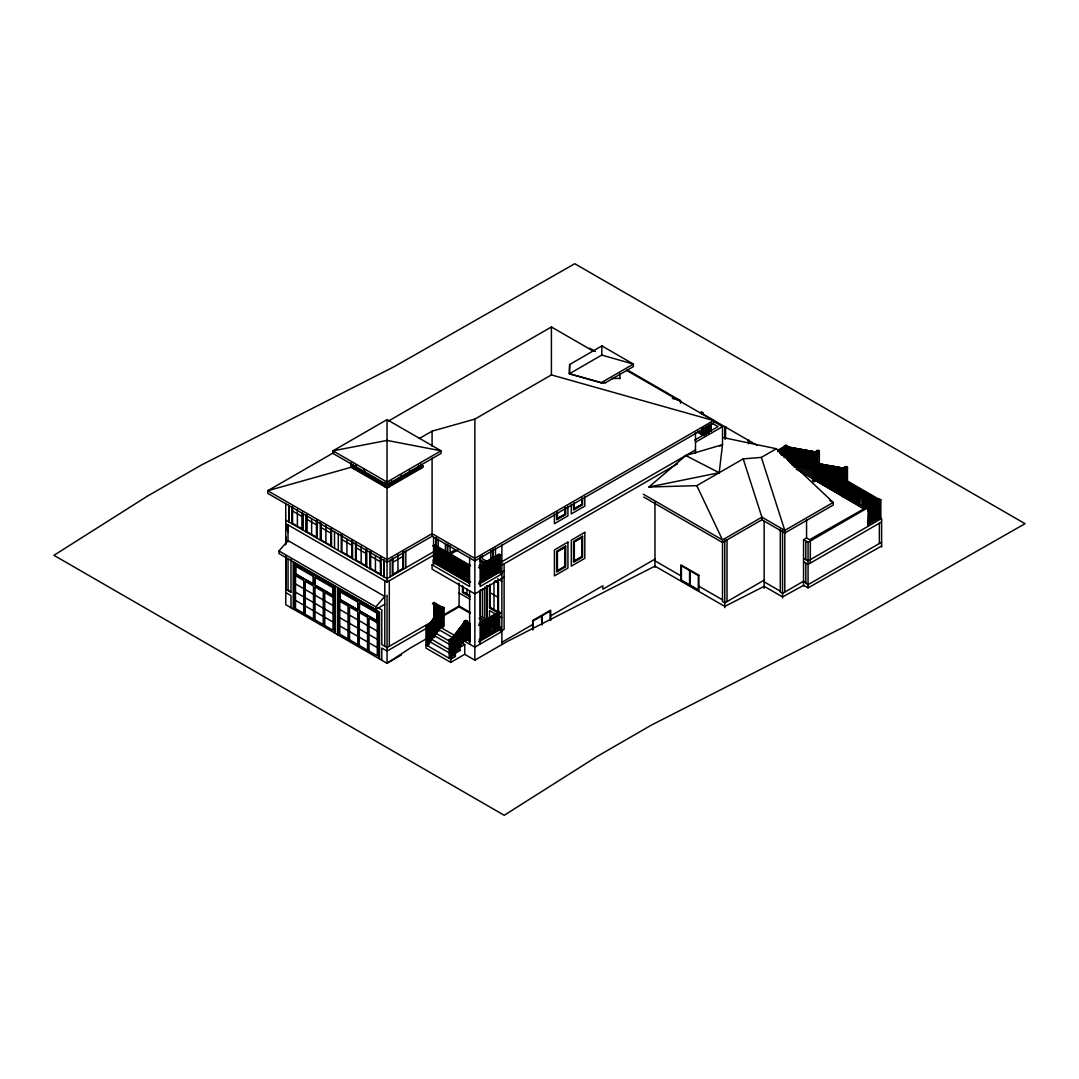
<?xml version="1.0" encoding="UTF-8"?>
<svg xmlns="http://www.w3.org/2000/svg" width="1079" height="1079" viewBox="0 0 1079 1079"><rect width="100%" height="100%" fill="white"/><g stroke="black" fill="none" stroke-linecap="round" stroke-linejoin="round"><path stroke-width="1.5" d="M290.993 559.124L290.993 592.142L285.733 589.107L285.733 555.51M285.733 543.749L285.746 523.598L387.051 582.08L433.583 555.226M387.024 419.61L332.993 450.833L332.993 453.436L387.024 484.633L441.068 453.409L441.068 450.806L387.024 419.61L387.037 488.086L423.062 467.274L423.062 465.737L387.037 486.548L351.12 465.818M654.966 567.311L654.966 502.221M605.737 382.573L601.3 382.64L569.402 373.766L569.55 364.581L601.88 345.9L633.4 364.095L633.4 366.59L605.44 382.748L601.07 382.775L569.402 373.766L569.779 364.446M569.402 373.766L601.731 355.085L601.88 345.9M719.666 446.288L722.512 444.656L685.785 455.54L648.924 487.007L719.18 472.737L722.512 444.521L722.512 426.623L713.502 421.43M427.608 626.386L441.244 608.367L442.552 609.122L427.419 629.138M428.579 625.753L441.244 608.367M427.419 629.785L442.552 609.77M428.579 640.454L441.244 623.716L442.552 624.471L427.419 644.487M429.563 639.82L435.403 632.092M437.346 629.516L441.244 623.716M427.419 645.134L442.552 625.119M450.82 639.793L464.442 621.76L465.764 622.516L450.631 642.531M452.465 640.993L452.465 654.818L453.018 639.119L451.899 639.119L456.66 632.712M458.602 630.136L464.442 622.408L465.764 623.176L450.631 643.178M452.762 652.566L464.442 637.109L465.764 637.864L450.631 657.88M453.733 651.918L457.631 646.78M459.573 644.203L463.471 639.051M450.631 658.527L465.764 638.512L464.442 637.756M375.789 609.473L278.989 553.581L278.989 550.978L287.985 540.579L384.798 596.471L375.789 606.87L375.789 609.473L384.798 604.267M334.652 452.114L267.727 490.743L267.727 493.346L387.051 562.24L432.086 536.25L474.854 560.945L713.502 423.157L713.502 420.554L626.67 370.421M388.467 421.039L551.409 326.964L593.383 351.201M419.286 438.546L432.086 431.155L474.854 419.111L551.409 374.912L713.502 420.554L474.854 558.342L432.086 533.646L387.051 559.637L267.727 490.743L351.579 467.14M392.297 482.475L399.81 478.145M401.307 477.282L408.806 472.939M410.317 472.076L417.816 467.733M392.109 482.812L399.985 478.253M408.995 473.047L401.118 477.606L401.118 474.571M410.128 472.4L418.005 467.841M423.062 466.155L387.037 486.966L350.904 466.303M601.07 382.775L633.4 364.095L601.731 355.085M393.066 562.146L402.818 556.508M469.284 567.041L433.205 545.556L434.513 544.801L470.592 565.625M433.205 546.203L434.513 544.801M436.402 547.619L437.521 547.619L436.402 547.619L436.955 563.535L437.521 549.171M393.066 574.284L402.818 568.646L402.818 553.487M433.583 551.76L387.051 578.614L285.746 520.132M438.276 548.698L438.829 548.375M441.271 549.777L440.151 549.777L440.704 565.706L441.271 549.777L440.704 565.706M443.901 551.949L445.02 551.949L443.901 551.949L444.467 567.878L445.02 553.514M438.276 557.371L445.398 553.244M446.908 554.593L446.342 568.957L446.342 552.704M435.835 560.945L433.205 562.456L469.284 583.294M436.402 560.621L455.244 549.737M434.513 562.132L435.646 562.132L435.646 546.527L434.513 546.527L434.513 562.132L435.646 562.132M448.783 554.12L447.65 554.12L448.217 570.036L448.783 554.12L448.217 570.036M504.122 576.968L474.854 593.868L432.086 569.172L432.086 564.843L448.716 555.24M457.806 549.98L450.091 554.444L450.091 545.691M436.402 563.211L437.521 563.211M451.4 556.278L452.533 556.278L451.4 556.278L451.966 572.207L452.533 557.843M700.001 412.758L701.498 411.895L702.995 412.758L701.498 413.621M438.276 539.23L438.276 564.304L439.396 564.304L439.396 550.263M700.77 412.852L701.593 412.38L702.901 413.783L701.593 412.38M438.276 564.304L439.396 564.304M702.901 413.136L702.092 414.255M440.151 565.383L441.271 565.383M454.407 558.922L453.841 573.286L453.841 557.047M442.026 566.462L443.145 566.462L443.145 550.87L442.026 550.87L442.026 566.462L443.145 566.462M456.282 558.45L455.163 558.45L455.716 574.365L456.282 558.45L455.716 574.365M443.901 567.554L445.02 567.554M458.157 559.529L457.037 559.529L457.59 575.458L458.157 561.093M458.912 560.621L460.032 560.621L458.912 560.621L459.479 576.537L460.032 562.172M445.775 568.633L446.908 568.633M447.65 569.712L448.783 569.712M461.906 563.251L461.353 577.616L461.353 561.377M449.525 570.791L450.658 570.791L450.658 555.199L449.525 555.199L449.525 570.791L450.658 570.791M463.781 562.779L462.662 562.779L463.228 578.708L463.781 562.779L463.228 578.708M464.536 563.858L465.669 563.858L464.536 563.858L465.103 579.787L465.669 565.423M451.4 571.883L452.533 571.883M466.411 564.951L467.544 564.951L466.411 564.951L466.978 580.866L467.544 566.502M453.274 572.962L454.407 572.962M455.163 574.041L456.282 574.041M468.286 581.635L469.419 581.635L468.286 581.635L468.286 566.03L469.419 566.03M701.701 428.323L701.701 433.003L702.834 433.003L702.834 428.323M701.701 433.003L702.834 433.003M457.037 575.134L458.157 575.134M703.575 427.85L703.575 434.082L704.708 434.082L704.708 427.85M703.575 434.082L704.708 434.082M458.912 576.213L460.032 576.213M694.701 440.084L718.007 426.623L712.599 423.507M479.116 565.639L499.28 553.986M481.989 564.614L486.319 562.119M489.192 560.46L499.28 554.633M460.787 577.292L461.906 577.292M482.731 564.627L482.731 580.866L482.178 566.502M484.053 563.858L485.172 563.858L484.606 579.787L484.053 565.423M490.244 560.284L490.81 560.621M495.301 557.371L495.868 573.286L495.301 557.371L496.434 557.371L495.868 573.286M497.743 555.955L497.743 572.207L497.176 557.843M478.982 567.217L500.602 554.741M695.496 442.228L722.512 426.623M485.172 563.858L484.606 579.787M488.369 562.024L488.369 577.616M492.685 559.529L491.552 559.529L492.685 559.529L492.118 575.458L491.552 561.093M500.184 555.199L499.064 555.199L500.184 555.199L499.617 571.128L499.064 556.764M478.982 567.878L500.602 555.388M462.662 578.384L463.781 578.384M725.924 426.893L724.845 427.513L724.845 439.072M464.536 579.463L465.669 579.463M466.411 580.542L467.544 580.542M695.496 449.93L501.87 561.714L495.49 558.032M677.423 463.835L501.87 565.18L495.49 561.498M434.985 617.228L435.552 604.429M479.116 581.878L499.28 570.238M437.993 621.437L436.86 621.437L437.993 621.437L437.993 605.845L436.86 605.845L436.86 615.192M482.178 580.542L483.298 580.542M484.053 579.463L485.172 579.463M485.928 578.384L487.047 578.384L487.047 562.779L485.928 562.779L485.928 578.384L487.047 578.384M487.802 577.292L488.922 577.292M489.677 562.172L489.677 576.213L490.81 576.213L490.81 550.452M491.552 575.134L492.685 575.134M493.427 574.041L494.56 574.041L494.56 558.45L493.427 558.45L493.427 574.041L494.56 574.041M495.301 572.962L496.434 572.962M499.064 570.791L500.184 570.791M482.03 580.853L484.93 579.18M489.273 576.658L493.629 574.149M496.529 572.477L499.429 570.791M481.423 581.635L480.303 581.635L481.423 581.635L481.423 566.03L480.303 566.03M489.677 576.213L490.81 576.213M478.982 583.469L500.602 570.993M478.982 584.117L500.75 571.56M504.122 570.912L501.87 572.207L493.238 567.217M439.612 606.344L442.498 608.003L441.176 608.111L432.531 603.121M439.949 626.4L441.068 626.4L441.082 607.733L442.592 608.596L444.089 607.733L444.089 626.359L442.592 627.236L439.949 626.4L439.868 606.924L438.735 606.924L438.735 611.604M440.515 611.132L440.515 626.724M438.627 612.966L438.627 629.03L439.301 606.6M437.319 615.772L436.199 615.772L437.319 615.772L436.752 631.552L436.118 606.317M435.444 618.254L434.311 618.254L435.444 618.254L434.877 634.155L434.311 619.818M433.569 620.735L432.436 620.735L433.569 620.735L433.003 636.583L432.436 623.837M431.465 621.949L387.051 647.602L381.804 644.568L381.804 609.905L377.475 607.41M444.561 614.396L459.101 606.007L470.107 612.359M449.565 649.841L430.561 638.674L431.128 622.893L431.694 638.674L431.128 622.893M443.456 615.893L459.101 606.87L470.498 613.452M881.61 545.987L808.063 587.907L803.558 585.317L782.545 596.93L764.161 586.315L724.764 606.411L654.966 566.124L506.793 641.722L474.854 660.159L464.725 654.319L450.725 662.398L425.962 648.101L425.962 626.211L427.459 625.348L428.956 626.211L428.956 644.851L427.459 645.714L427.459 627.088L428.956 626.211M431.694 623.217L430.561 623.217M747.734 440.731L748.813 440.111L748.813 443.415M429.82 625.726L428.687 625.726L429.82 625.726L429.82 641.101L428.687 641.101L429.82 641.101M426.272 628.423L387.051 651.069L381.804 648.034L381.804 660.159M438.074 614.828L438.074 628.706L439.193 628.706M436.455 632.281L439.962 630.271L464.725 644.568L464.725 654.319M434.311 633.832L435.444 633.832M431.654 635.706L409.993 648.223L387.051 663.302L285.746 604.699L285.746 556.332M401.455 654.872L387.051 663.194L387.051 595.163M430.561 638.674L431.694 638.674M449.862 644.622L435.296 636.205L430.629 638.903L430.629 642.153L449.565 653.092M648.924 487.007L696.805 485.658L743.188 458.885L761.356 457.402L776.354 448.743L833.204 502.45L833.204 505.053L784.797 532.999L761.909 519.781L722.512 542.521L643.704 497.028M464.348 638.242L464.348 621.167L465.845 620.304L467.355 621.167L467.355 639.793L465.845 640.67L463.147 639.807L463.714 623.878L464.28 639.807L463.147 639.807M428.511 643.367L430.629 642.153M464.348 621.167L465.845 622.03L467.355 621.167M470.039 625.456L465.912 622.435L467.234 621.666L469.972 623.257M465.912 623.082L467.234 621.666M464.28 624.202L463.147 624.202M462.405 626.683L461.272 626.683L462.405 626.683L461.839 642.423L461.272 628.234M468.165 623.945L468.165 639.55M460.531 629.165L459.398 629.165L460.531 629.165L459.964 644.959L459.398 632.254M458.656 631.66L457.523 631.66L458.656 631.66L458.089 647.562L457.523 633.211M470.039 640.629L470.039 624.377M455.648 634.128L456.768 634.128L456.215 649.976L455.648 634.128L456.768 634.128M784.231 457.644L784.42 445.91L785.93 445.034L787.427 445.91L787.427 459.883M449.228 658.284L449.228 639.645L450.725 638.781L452.222 639.645L452.222 658.284M454.34 636.947L454.34 652.39L453.773 636.623L454.893 636.623M777.851 450.24L784.514 446.396L785.836 447.151L777.824 451.777M451.899 639.119L453.018 639.119M479.116 623.257L499.28 611.618M777.851 450.901L784.514 447.043L785.836 447.798L779.159 451.656M480.546 623.082L483.432 621.41M486.319 619.751L499.28 612.265M783.678 455.77L784.231 447.637L784.797 457.321M784.42 445.91L785.93 446.773L787.427 445.91M449.228 639.645L450.725 640.521L452.222 639.645M485.928 620.412L487.047 620.412L485.928 620.412L486.494 636.327L487.236 585.641M493.427 616.082L494.56 616.082L493.993 631.997L493.427 616.082L494.56 616.082M780.481 450.456L781.048 454.812M784.797 447.96L783.678 447.96M478.982 624.849L500.602 612.373M480.856 623.986L481.423 639.254L480.303 639.254M483.298 622.57L482.731 638.498L482.731 622.246M484.606 621.814L484.606 637.419M488.369 619.656L488.369 635.248L487.802 619.319M490.244 634.169L490.81 618.24L490.244 634.169L489.677 618.24M492.118 617.485L492.118 633.076M495.868 615.313L495.868 630.918L495.301 614.99M497.743 629.826L498.309 613.911L497.743 629.826L497.176 613.911M499.617 613.155L499.617 628.747M478.982 625.496L500.602 613.02M788.628 447.394L787.495 447.394L788.628 447.394L788.628 461.434M789.369 461.583L789.936 447.38L790.502 463.12L813.215 467.126M790.502 447.704L789.369 447.704M791.244 448.028L792.377 448.028L792.377 463.484L791.244 463.484L791.244 448.028L792.377 448.028M793.119 448.351L794.252 448.351L793.685 464.253L793.119 448.351L794.252 448.351M795.007 464.172L795.56 448.338L796.127 464.172L795.56 448.338M470.026 641.708L465.912 638.674L467.234 637.918L469.972 639.51M461.272 642.099L462.405 642.099M465.912 639.321L467.234 637.918M796.127 448.662L795.007 448.662M467.598 639.213L468.731 639.213M796.882 448.972L798.001 448.972L797.435 464.752L796.882 448.972L798.001 448.972M459.398 644.635L460.531 644.635M798.757 449.309L799.876 449.309L799.31 465.009L798.757 449.309L799.876 449.309M457.523 647.238L458.656 647.238M800.631 449.66L801.751 449.66L801.198 465.332L800.631 449.66L801.751 449.66M452.775 643.057L460.059 647.252L464.725 644.568M802.506 449.943L803.626 449.943L803.073 466.007L802.506 449.943L803.626 449.943M804.381 450.24L805.5 450.24L804.947 465.993L804.381 450.24L805.5 450.24M452.479 651.514L455.392 653.2L460.059 650.502L460.059 647.252M479.116 639.51L500.723 627.034M806.256 450.604L807.389 450.604L806.822 466.371L806.256 450.604L807.389 450.604M482.178 622.57L482.178 638.175L483.298 638.175M484.053 637.096L485.172 637.096M485.928 636.003L487.047 636.003M487.802 634.924L488.922 634.924M489.677 633.845L490.81 633.845M491.552 632.753L492.685 632.753M493.427 631.674L494.56 631.674M495.301 630.595L496.434 630.595M499.064 628.423L500.184 628.423M492.078 632.672L496.407 630.176M478.982 641.101L500.602 628.625M808.131 466.452L808.697 450.685L809.263 466.452L808.697 450.685M478.982 641.749L500.602 629.273M809.263 451.009L808.131 451.009M810.005 451.292L811.138 451.292L810.572 466.991L810.005 451.292L811.138 451.292M455.392 653.2L455.392 656.45L450.725 659.148L425.962 644.851M811.88 467.22L813.013 467.22L811.88 467.22L812.447 451.346L813.013 462.554M813.013 451.669L811.88 451.669M813.768 451.831L814.888 451.831L813.768 451.831L813.768 462.675M793.119 463.93L794.252 463.93M816.884 466.101L816.317 480.465L816.317 450.995L817.815 450.132L819.325 450.995L819.325 464.968M826.676 481.436L815.468 479.548L816.196 451.858L816.763 463.107M816.763 452.182L815.643 452.182M816.317 450.995L817.815 451.858L819.325 450.995M796.882 464.429L798.001 464.429M794.36 467.032L796.612 465.723L813.687 475.583M798.757 464.685L799.876 464.685M800.631 465.009L801.751 465.009M798.865 467.787L801.117 466.492L812.5 473.061M802.506 465.683L803.626 465.683M815.562 480.789L814.065 481.652L812.568 480.789L812.568 462.149L814.065 461.286L815.562 462.149L813.687 463.781L879.264 501.748L867.624 508.465M806.256 466.047L807.389 466.047M501.87 642.315L532.675 624.525M803.369 468.542L805.622 467.247L812.73 471.348M550.695 615.866L602.851 585.749L602.851 589.215L654.966 559.124M810.005 466.667L811.138 466.667M807.874 469.298L810.127 468.003L812.973 469.648M818.071 463.633L818.071 479.696M820.512 464.267L819.393 464.267L820.512 464.267L820.512 467.369M817.518 465.494L818.192 481.544L818.759 465.615L817.626 465.615M822.387 464.59L821.267 464.59L822.387 464.59L822.387 480.168M819.5 466.708L820.633 466.708L819.5 466.708L820.067 482.623L820.633 468.259M823.142 464.901L824.275 464.901L823.816 484.795L823.142 464.901L824.275 464.901M825.017 480.681L826.15 480.681L825.017 480.681L825.583 464.901L826.15 469.864M821.389 467.787L822.508 467.787L821.389 467.787L821.942 483.716L822.508 469.352M826.15 465.224L825.017 465.224M826.892 470.174L827.458 465.238L828.025 471.712M828.025 465.562L826.892 465.562M828.766 470.511L829.333 465.588L829.454 488.045L829.454 471.793M823.264 468.866L823.816 468.542M828.766 465.912L829.899 465.912M830.641 466.195L831.774 466.195L831.208 482.259L830.641 466.195L831.774 466.195M826.258 469.958L825.138 469.958L825.705 485.874L825.705 469.621M832.529 481.908L833.649 481.908L832.529 481.908L833.082 466.168L833.204 490.203L832.637 474.288L833.77 474.288M833.649 466.492L832.529 466.492M827.013 471.037L828.132 471.037L827.013 471.037L827.58 486.953L828.132 472.602M834.404 474.571L834.957 466.519L835.079 491.296L834.512 475.367L835.645 475.367L834.512 475.367M835.524 466.843L834.404 466.843M814.159 479.642L815.468 478.887M836.279 482.704L836.845 466.937L836.845 483.028M837.398 467.261L836.279 467.261M816.196 479.562L816.763 465.197M816.317 464.213L815.751 480.142L816.884 480.142M838.154 467.544L839.273 467.544L838.72 483.244L838.154 467.544L839.273 467.544M840.028 467.922L841.148 467.922L840.703 494.546L840.028 467.922L841.148 467.922M817.626 481.221L818.759 481.221M819.393 479.737L820.512 479.737M831.896 473.209L830.763 473.209L831.329 489.124L831.329 472.872M841.903 478.914L841.903 468.07L843.036 468.07L843.036 483.567L841.903 483.567L843.036 483.567M844.641 485.982L844.466 467.247L845.963 466.384L847.46 467.247L847.46 481.221M819.5 482.3L820.633 482.3M843.778 468.434L844.911 468.434L844.183 496.542L843.778 468.434L844.911 468.434M844.466 467.247L845.963 468.111L847.46 467.247M821.389 483.379L822.508 483.379M823.264 484.471L824.383 484.471M830.641 481.935L831.774 481.935M825.138 485.55L826.258 485.55M839.395 477.538L838.275 477.538L838.828 493.454L838.828 477.215M827.013 486.629L828.132 486.629M841.269 478.617L840.15 478.617M842.025 479.696L843.144 479.696L842.025 479.696L842.578 495.625L843.144 481.261M828.888 487.721L830.007 487.721M842.578 479.804L843.899 479.696M838.154 482.92L839.273 482.92M830.763 488.8L831.896 488.8M840.028 483.459L841.148 483.459L840.595 467.598M832.637 489.879L833.77 489.879M844.911 484.026L843.778 484.026L845.869 484.673L829.872 481.976M847.366 482.785L848.499 482.785L847.366 482.785L847.932 498.714L848.499 484.35M834.512 490.972L835.645 490.972M850.373 485.429L849.807 499.793L849.807 483.54M836.953 476.122L836.387 492.051L837.52 492.051L837.52 478.01M836.387 492.051L837.52 492.051M838.275 493.13L839.395 493.13M852.248 484.957L851.115 484.957L851.682 500.872L852.248 484.957L851.682 500.872M846.341 489.879L842.955 491.835L835.011 490.5M840.15 494.222L841.269 494.222M854.878 487.128L855.998 487.128L854.878 487.128L855.431 503.043L855.998 488.679M842.025 495.301L843.144 495.301M843.616 496.219L844.736 496.219M857.872 489.758L857.306 504.122L857.306 487.883M845.491 497.298L846.624 497.298L846.624 481.706L845.491 481.706L845.491 497.298L846.624 497.298M859.747 489.286L858.628 489.286L859.194 505.215L859.747 489.286L859.194 505.215M847.366 498.39L848.499 498.39M861.069 490.702L861.069 506.294M862.377 491.458L863.497 491.458L862.377 491.458L862.944 507.373L863.497 493.009M849.24 499.469L850.373 499.469M851.115 500.548L852.248 500.548M865.385 492.537L864.252 492.537L864.818 508.465L865.385 492.537L864.818 508.465M852.99 501.641L854.123 501.641L854.123 486.036L852.99 486.036L852.99 501.641L854.123 501.641M854.878 502.72L855.998 502.72M869.876 495.787L871.009 495.787L869.876 495.787L870.443 511.716L871.009 497.352M856.753 503.799L857.872 503.799M858.628 504.891L859.747 504.891M872.884 496.866L871.765 496.866L872.318 512.795L872.318 496.542L872.884 504.675M860.502 505.97L861.622 505.97M803.558 585.722L803.558 539.716L806.566 537.976L809.56 539.716L879.264 500.116L841.013 478.037M875.514 499.037L876.634 499.037L875.514 499.037L876.067 514.966L876.634 502.153M862.377 507.049L863.497 507.049M877.861 499.847L879.358 498.984L880.855 499.847L880.855 518.486L879.358 519.35L877.861 518.486L877.861 499.847L879.358 500.71L880.855 499.847M869.229 506.024L866.316 507.049L867.624 507.804M872.129 504.338L876.499 501.829M868.851 507.319L867.718 507.319L868.851 507.319L868.285 523.248M875.231 502.989L876.35 502.989L875.797 518.918L875.231 502.989L876.35 502.989M808.063 587.853L808.063 542.305L879.264 501.101L813.687 463.134M870.16 506.564L870.16 522.169L869.607 506.24M877.672 502.234L877.672 517.826L877.106 501.91M869.134 510.3L868.002 510.3L869.134 510.3L869.134 494.708L868.002 494.708L868.002 507.184M869.876 511.379L871.009 511.379M874.759 513.55L873.639 513.55L874.759 513.55L874.759 497.958L873.639 497.958L873.639 502.639M875.514 514.629L876.634 514.629M764.161 580.138L724.764 602.891L722.512 601.583L722.512 539.932L696.805 485.658M877.389 501.681L877.955 515.398M867.772 522.465L877.955 516.585M869.607 521.831L870.726 521.831M871.481 505.161L871.481 520.752L872.601 520.752L872.601 505.161M873.356 504.068L873.356 519.673L874.476 519.673L874.476 504.068M875.231 518.594L876.35 518.594M877.106 517.502L879.264 517.987L868.042 510.758M872.129 520.591L876.499 518.068M871.481 520.752L872.601 520.752M873.356 519.673L874.476 519.673M867.624 524.057L879.264 517.34M867.624 524.704L879.264 517.987M881.61 521.953L808.063 564.411L803.558 561.808M881.61 542.224L808.063 584.683L805.811 583.388L805.811 563.103M611.86 378.5L619.899 378.378M787.616 446.814L817.72 452.425L787.333 447.96L817.72 453.072L816.412 451.669M815.764 463.066L845.869 468.677L815.468 463.552M817.356 463.983L845.869 469.325L818.678 464.739M790.813 462.702L813.215 466.479M792.134 464.118L812.932 467.612M792.62 464.523L813.161 467.976M813.134 468.515L792.121 464.968L813.445 477.282M816.129 469.014L819.136 469.527M815.764 478.415L818.961 478.955M822.158 479.494L825.354 480.034M828.551 480.573L845.869 484.026L829.333 481.585L829.333 466.236M815.468 478.901L826.676 480.789M815.764 479.063L820.553 479.872M828.551 481.221L833.352 482.03M836.549 482.569L844.56 483.271M823.641 481.328L826.635 481.827M829.643 482.34L832.637 482.839L829.333 480.937M837.142 483.608L844.641 484.862M819.096 481.099L825.422 482.165M828.578 482.691L845.963 485.617M837.142 490.311L841.647 491.08M722.755 437.494L776.354 448.743M672.352 398.421L680.485 400.633L680.485 403.222M685.785 455.54L719.18 472.737M817.909 450.617L819.231 452.02L817.909 451.265M815.009 462.365L879.264 499.469M816.452 463.849L838.113 476.365M818.759 465.615L818.192 481.544M812.568 462.149L814.065 463.026L814.065 481.652M843.616 480.627L844.736 480.627L844.183 496.542M878.225 501.91L877.672 517.826M817.72 467.773L816.412 467.666M816.196 467.45L817.72 468.421M822.117 471.253L826.325 473.681M829.131 475.299L844.56 484.201M817.626 470.39L817.815 451.858M816.048 469.581L818.894 471.226M821.739 472.872L826.001 475.326M828.847 476.972L841.647 484.363M781.048 450.132L780.481 453.571M815.818 471.294L818.664 472.926M821.497 474.571L825.772 477.039M828.605 478.671L832.88 481.14M815.576 472.993L818.421 474.639M821.267 476.271L825.529 478.739M870.726 506.24L870.16 522.169M821.025 477.984L825.3 480.438M823.709 480.101L823.709 464.577M866.599 506.779L868.096 507.643M589.673 348.207L595.446 351.525M627.155 369.841L680.485 400.633M702.308 413.702L757.148 445.357M814.605 478.388L872.196 511.635M875.015 513.267L877.847 514.899M814.605 479.036L822.98 483.864M828.551 487.088L839.718 493.535M850.967 500.036L843.899 495.301L842.578 496.704M855.215 502.477L858.048 504.122M867.948 509.827L872.196 512.282M875.015 513.914L877.847 515.546M796.14 469.136L813.202 478.995M815.94 480.573L818.867 482.259M821.78 483.945L837.83 493.211M842.213 495.733L864.104 508.371M865.223 509.126L813.296 479.143L863.807 508.964M868.042 511.406L877.955 517.124M829.832 500.494L833.204 502.45L784.797 530.396L761.909 517.178L743.188 458.885M702.308 430.534L706.664 433.057M700.231 431.074L705.882 434.338M697.506 431.007L704.574 435.093M697.506 431.667L704.574 435.741M697.843 432.315L703.535 435.606M803.558 539.716L808.063 542.305M803.558 558.342L808.063 560.945L881.61 518.486L881.61 547.08M805.811 582.525L803.558 581.217L782.545 593.356L780.292 592.047L780.292 529.142M643.367 494.236L722.512 539.932L761.909 517.178L761.909 519.781M764.161 581.864L780.292 591.184M654.966 560.851L680.862 575.808M698.868 586.207L722.512 599.857M365.322 472.953L372.835 477.296M374.332 478.159L381.831 482.488M365.134 473.061L373.024 477.619M374.143 478.267L382.02 482.812M387.037 488.086L351.012 467.288L351.012 462.716M490.81 563.643L482.367 558.774L482.367 555.483M492.685 566.893L480.479 559.853L480.479 556.616M479.764 561.174L501.87 573.934L480.115 586.504L480.115 557.263M497.594 578.83L501.87 581.298M435.956 546.284L447.502 552.947M450.388 554.619L460.49 560.446M463.377 562.119L467.706 564.614M495.301 580.758L497.932 582.282L497.932 612.171L490.055 607.625L490.055 584.373M495.248 580.947L497.743 582.39L497.743 611.847L490.244 607.517L490.244 584.602M433.205 545.556L469.284 566.394M490.244 592.789L497.743 597.119M432.989 560.163L470.592 581.878M435.956 562.537L447.502 569.199M451.831 571.695L460.49 576.699M463.377 578.357L467.706 580.866M433.124 561.754L469.284 582.633M432.086 564.843L469.608 586.504L469.608 557.263M469.473 595.527L463.228 591.926L463.228 587.003M469.608 595.824L463.039 592.034L463.039 587.043M470.188 596.808L462.473 592.358L462.473 585.789M459.101 593.005L470.107 599.358M501.87 617.701L489.488 610.552L489.488 623.554M496.434 614.99L495.868 630.918M488.922 619.319L488.369 635.248M479.791 617.957L485.294 621.126M479.063 618.388L483.338 620.857M486.184 622.516L501.87 631.566L474.854 647.157L433.529 623.298M292.503 511.028L302.255 516.652M306.76 519.255L316.511 524.893M321.016 527.483L330.767 533.12M342.03 539.621L351.781 545.259M356.286 547.849L366.037 553.487M370.353 555.982L380.307 561.714M481.423 623.662L480.856 639.577M444.089 607.733L442.592 606.87L440.623 608.003L440.623 623.608M433.852 602.365L442.498 607.356M433.852 603.013L436.725 604.672M437.993 605.845L437.427 621.76M465.912 622.435L470.039 624.808M432.531 603.768L441.176 608.758M432.531 619.373L441.176 624.363M465.912 638.674L470.026 641.047M432.531 620.02L441.176 625.011M425.962 626.211L427.459 627.088M449.862 641.371L435.296 632.955L435.296 636.205M457.145 648.83L460.059 650.502M434.702 636.988L432.086 635.464L432.086 625.065M454.893 652.067L453.773 652.067L453.773 638.161M278.989 550.978L375.789 606.87M452.479 654.764L455.392 656.45M295.498 566.138L313.503 576.537L313.503 584.332L295.498 573.934M333.02 587.799L315.014 577.4L315.014 585.209L333.02 595.608M339.777 591.71L357.783 602.095L357.783 609.905L339.777 599.506M377.299 613.371L359.28 602.972L359.28 610.768L377.299 621.167M357.594 609.581L339.966 599.398L339.966 592.034M295.498 575.673L303.752 580.435L303.752 613.371M333.02 597.334L324.766 592.573L324.766 625.496M339.777 601.232L348.031 606.007L348.031 638.93M377.299 622.893L369.045 618.132L369.045 651.069M295.498 583.901L303.752 588.675M305.249 589.539L313.503 594.3M315.014 595.176L323.268 599.937M324.766 600.801L333.02 605.562M339.777 609.473L348.031 614.234M349.529 615.097L357.783 619.872M359.28 620.735L367.534 625.496M369.045 626.359L377.299 631.134M295.498 592.142L303.752 596.903M305.249 597.766L313.503 602.541M315.014 603.404L323.268 608.165M324.766 609.042L333.02 613.803M339.777 617.701L348.031 622.462M349.529 623.338L357.783 628.099M359.28 628.963L367.534 633.737M369.045 634.6L377.299 639.361M285.733 589.107L290.993 592.142M285.746 592.573L290.993 595.608L290.993 607.733M295.498 600.369L303.752 605.13M305.249 606.007L313.503 610.768M315.014 611.631L323.268 616.406M324.766 617.269L333.02 622.03M339.777 625.928L348.031 630.702M349.529 631.566L357.783 636.327M359.28 637.203L367.534 641.965M369.045 642.828L377.299 647.602M761.356 457.402L784.797 530.396L784.797 592.047M619.899 373.334L619.899 378.729M584.805 496.596L584.805 506.118L571.304 513.914L571.29 504.392M582.552 498.579L582.552 504.81L573.542 510.016L573.542 503.785M581.986 498.134L581.986 504.486L574.109 509.045L574.109 502.693M581.797 498.215L581.797 504.379L574.298 508.722L574.298 504.095M567.918 506.348L567.918 515.87L554.417 523.679L554.404 514.143M565.666 508.33L565.666 514.575L556.656 519.781L556.656 513.537M565.315 507.804L565.315 514.373L557.007 519.161L557.007 512.592M565.099 507.899L565.099 514.251L557.223 518.797L557.223 512.444M564.91 507.98L564.924 514.143L557.411 518.473L557.411 512.309M550.695 620.479L550.681 610.134L532.675 620.533L532.675 629.853M550.128 619.157L550.128 611.105L541.968 615.812L541.968 625.011L541.402 616.149L533.242 620.857L533.242 629.556M420.81 463.943L420.823 468.569M418.571 465.197L418.571 468.178L391.556 483.783L391.542 480.816M409.561 470.404L409.561 473.371M405.812 551.059L405.825 567.77M403.559 551.207L403.573 569.078M403.006 552.286L403.006 568.754L392.877 574.608L392.877 558.14M397.935 554.781L397.949 571.465M392.311 557.708L392.311 575.579M390.058 560.163L390.058 576.874M389.303 482.165L389.303 486.777M384.839 482.205L384.839 486.818M381.049 557.277L381.062 575.147M380.307 557.169L380.496 574.176L370.367 568.323L370.353 551.342M375.425 555.874L375.425 571.034M370.542 551.531L370.556 568.215M369.8 552.408L369.8 568.646M366.793 549.049L366.793 566.92M366.226 549.481L366.24 565.935L356.11 560.095L356.097 543.627M366.037 548.941L366.051 565.612M364.581 470.417L364.581 473.398M364.014 469.378L364.014 472.413L356.137 467.868L356.137 464.833M363.825 469.203L363.825 472.089L356.326 467.76L356.326 464.874M361.168 546.122L361.168 562.793M356.286 543.303L356.286 559.988M355.571 465.224L355.571 468.192M355.531 542.548L355.544 560.419M353.319 463.997L353.319 468.623M352.536 540.808L352.536 558.679M351.97 541.24L351.983 557.708L341.841 551.855L342.03 535.076M351.781 540.7L351.794 557.384M346.912 539.406L346.912 554.566M341.274 534.307L341.288 552.178M338.28 533.714L338.28 550.452M334.517 531.556L334.53 548.28M331.523 528.683L331.523 546.554M330.956 529.115L330.97 545.569L320.827 539.729L320.827 523.261M330.767 528.575L330.781 545.246M325.898 525.756L325.898 542.44M321.016 524.461L321.016 539.621M320.261 522.182L320.274 540.053M317.266 520.442L317.266 538.313M316.7 520.887L316.7 537.342L306.571 531.488L306.571 515.034M316.511 520.334L316.511 537.018M311.629 519.039L311.642 534.199M306.76 514.71L306.76 531.381M306.004 515.573L306.004 531.826M303.01 513.847L303.01 530.086M302.444 512.646L302.444 529.115L292.315 523.261L292.315 507.009M302.255 512.107L302.255 528.791M297.372 509.288L297.386 525.972M292.503 506.51L292.503 523.153M291.748 506.901L291.748 523.585M288.012 541.955L287.985 524.893L287.985 531.907M288.039 558.517L288.08 590.456M879.358 500.71L879.358 519.35M879.358 523.248L879.358 543.519M876.067 499.361L876.067 514.966M875.797 502.666L875.797 518.918M874.192 497.635L874.192 513.874M873.909 503.745L873.909 519.997M872.034 504.837L872.034 521.076M870.443 496.111L870.443 511.716M868.568 494.384L868.568 510.623M868.285 506.995L868.096 526.282M867.26 507.656L867.26 493.616L866.127 493.616L866.127 507.656M866.693 493.292L866.693 507.98M862.944 491.781L862.944 507.373M857.306 488.531L857.306 504.122M855.431 487.452L855.431 503.043M853.556 485.712L853.556 501.964M849.807 484.201L849.807 499.793M847.932 483.109L847.932 498.714M846.057 481.382L846.057 497.635M845.963 468.111L845.963 486.737M842.47 468.394L842.578 495.625M840.703 478.294L840.703 494.546M838.72 467.22L838.828 493.454M836.845 466.937L836.953 492.375M835.079 475.691L835.079 491.296M834.957 466.519L834.957 482.623M833.082 466.168L833.204 490.203M831.208 465.872L831.329 489.124M829.454 472.44L829.454 488.045M827.458 465.238L827.58 486.953M825.583 464.901L825.705 485.874M823.816 469.19L823.816 484.795M821.834 464.267L821.942 483.716M820.067 466.384L820.067 482.623M819.959 463.943L819.959 480.061M814.888 453.382L814.888 462.675M814.321 452.155L814.321 462.999M812.447 451.346L812.447 467.544M810.572 450.968L810.572 466.991M810.316 541.011L810.316 563.103M806.822 450.28L806.822 466.371M806.566 519.741L806.566 537.976M805.811 541.011L805.811 559.637M804.947 450.563L804.947 465.993M803.073 449.619L803.073 466.007M801.198 449.336L801.198 465.332M799.31 448.985L799.31 465.009M797.435 448.648L797.435 464.752M793.685 448.028L793.685 464.253M791.811 447.691L791.811 463.808M789.936 447.38L789.936 461.906M788.061 447.718L788.061 460.193M787.333 446.935L786.011 446.18M785.93 446.773L785.93 457.644M782.922 449.053L782.922 455.284M782.545 530.315L782.545 597.86M782.356 448.729L782.356 455.608M781.789 449.053L781.789 455.284M779.915 450.132L779.915 453.247M764.161 521.44L764.161 588.257M748.435 440.326L748.435 443.698M727.017 539.581L727.017 601.583M725.547 427.109L725.547 438.897M724.764 539.203L724.764 607.706M711.25 422.725L711.25 431.034M711.088 424.384L711.088 430.615M710.333 424.856L710.333 431.101M709.766 424.533L709.766 431.425M709.213 424.856L709.213 432.652M708.458 425.342L708.458 433.138M707.891 425.666L707.891 433.461M707.325 426.893L707.325 433.138M706.583 427.378L706.583 433.61M706.017 426.138L706.017 434.85M705.45 427.378L705.45 433.61M704.142 427.527L704.142 434.419M702.267 428.646L702.267 433.326M695.496 432.692L695.496 453.396M551.409 326.964L551.409 374.912M504.122 563.885L504.122 629.394L501.87 630.702L486.683 621.922L486.683 585.897M501.87 544.989L501.87 644.568M499.617 555.523L499.617 571.128M498.498 581.959L498.498 613.155L489.488 607.949L489.488 584.966M497.743 556.602L497.743 572.207M495.49 547.997L495.49 570.251M493.993 558.126L493.993 574.365M493.993 581.864L493.993 609.689M493.993 615.745L493.993 631.997M493.238 549.063L493.238 558.976M492.685 549.076L492.685 558.801M492.118 559.853L492.118 575.458M490.244 560.945L490.244 576.537M486.494 562.456L486.494 578.708M486.494 620.088L486.494 636.327M484.795 587.057L484.795 618.672L480.479 616.19L480.479 589.552M482.731 565.275L482.731 580.866M482.637 588.972L482.637 617.431M480.856 565.706L480.856 581.959M480.115 590.833L480.115 644.136M474.854 419.111L474.854 660.159M469.608 590.833L469.608 644.136M468.852 566.354L468.852 581.959M466.978 565.275L466.978 580.866M466.978 589.174L466.978 594.084M465.845 622.03L465.845 640.67M465.103 563.535L465.103 579.787M463.714 623.878L463.714 640.13M461.839 627.007L461.839 642.423M461.353 562.024L461.353 577.616M459.964 629.489L459.964 644.959M459.479 560.945L459.479 576.537M459.101 583.078L459.101 606.87M458.089 631.336L458.089 647.562M457.59 559.205L457.59 575.458M456.215 633.805L456.215 649.976M453.841 557.695L453.841 573.286M451.966 556.602L451.966 572.207M450.725 640.521L450.725 662.398M450.091 554.876L450.091 571.128M447.839 544.099L447.839 552.354M447.272 544.612L447.272 552.718M446.342 553.352L446.342 568.957M445.398 543.357L445.398 551.598M444.467 552.273L444.467 567.878M442.592 550.546L442.592 566.785M442.592 608.596L442.592 627.236M438.829 549.022L438.829 564.627M436.955 547.943L436.955 563.535M436.752 615.448L436.752 631.552M436.402 537.935L436.402 546.041M435.835 537.828L435.835 546.082M435.552 605.076L435.552 616.001M435.08 546.203L435.08 562.456M434.877 618.577L434.877 634.155M433.583 537.504L433.583 563.98M433.003 622.61L433.003 636.583M432.086 431.155L432.086 446.274M432.086 458.036L432.086 536.25M429.253 626.049L429.253 641.425M389.303 580.785L389.303 646.294M387.051 487.398L387.051 582.08M384.798 580.785L384.798 646.294M379.552 658.864L379.552 612.063L337.525 587.799L337.525 634.6M378.796 658.433L378.796 612.494L338.267 589.107L338.267 635.032M377.299 611.631L377.299 655.83L339.777 634.169L339.777 589.97M377.111 613.479L377.111 620.843L359.469 610.66L359.469 603.296M367.534 650.192L367.534 617.269L359.28 612.494L359.28 645.431M357.783 644.568L357.783 611.631L349.529 606.87L349.529 639.793M335.272 633.292L335.272 586.504L293.245 562.24L293.245 609.042M334.517 632.86L334.517 586.936L294.001 563.535L294.001 609.473M333.02 586.072L333.02 630.271L295.498 608.596L295.498 564.411M332.831 587.907L332.831 595.284L315.189 585.101L315.189 577.724M323.268 624.633L323.268 591.71L315.014 586.936L315.014 619.872M313.503 618.995L313.503 586.072L305.249 581.311L305.249 614.234M313.315 576.645L313.315 584.009L295.686 573.826L295.686 566.462M285.746 503.394L285.746 530.612M285.746 536.681L285.746 544.868M690.142 570.831L690.142 585.128L698.302 589.849L698.302 575.552L690.142 570.831M147.014 496.394L53.95 555.321L504.23 815.279L597.28 756.352L651.325 725.155L844.938 626.373L1025.05 523.679L574.77 263.721L394.658 366.401L201.045 465.197L147.014 496.394M441.068 450.806L387.024 482.03L332.993 450.833L387.024 440.421L441.068 450.806M700.392 431.6L700.392 431.6M434.244 603.674L433.677 619.602L434.244 603.674M567.932 542.103L554.417 549.912L554.431 575.903L567.932 568.093L567.932 542.103M584.818 532.352L571.304 540.161L571.317 566.151L584.818 558.342L584.818 532.352M565.679 546.001L556.67 551.207L556.683 572.005L565.679 566.799L565.679 546.001M582.566 536.25L573.556 541.456L573.569 562.24L582.566 557.047L582.566 536.25M565.113 546.986L557.236 551.531L557.236 571.034L565.126 566.475L565.113 546.986M581.999 537.221L574.122 541.779L574.122 561.269L582.013 556.724L581.999 537.221M564.924 547.309L557.425 551.639L557.425 570.697L564.937 566.367L564.924 547.309M581.81 537.544L574.311 541.887L574.311 560.945L581.824 556.616L581.81 537.544M439.301 622.192L439.301 622.192M815.009 463.457L814.443 479.373L815.009 463.457M847.366 467.625L846.057 466.87L847.366 467.625M698.868 575.228L680.862 564.83L680.862 580.421L698.868 590.82L698.868 575.228M689.589 570.508L681.415 565.801L681.415 580.097L689.589 584.805L689.589 570.508M384.057 576.874L384.057 560.149L384.057 576.887M288.754 521.858L288.74 505.12L288.74 521.858"/></g></svg>
